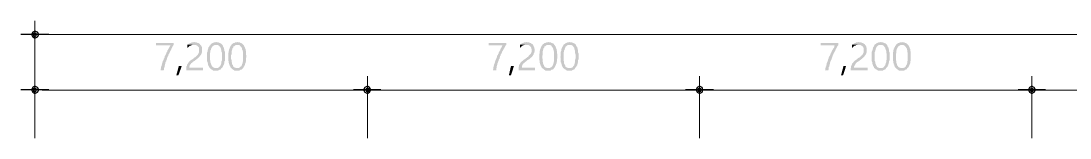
# Model space of a CAD drawing. Header units: millimetres. Extents: x -750 to 90961, y 13040 to 66109.
# Drawn here: x 10970 to 33696, y 40962 to 43504 of the extents above; entities that cross this region are included whole.
import ezdxf

# ---------------------------------------------------------------- set-up
doc = ezdxf.new("R2010")
doc.units = ezdxf.units.MM
doc.layers.add('PDF_솔리드 채우기', color=7, linetype='Continuous')
doc.layers.add('PDF_형상', color=7, linetype='Continuous')

msp = doc.modelspace()

# ---------------------------------------------------------------- hatches: boundary and pattern name
at = {"layer": 'PDF_솔리드 채우기', "transparency": 33554559}
for points in [[(14280, 43028), (13896, 43028), (13896, 42973), (14207, 42973), (14207, 42973), (14197, 42955), (14188, 42937), (14179, 42919), (14170, 42909), (14161, 42891), (14152, 42873), (14143, 42864), (14143, 42845), (14133, 42836), (14124, 42818), (14115, 42800), (14115, 42791), (14106, 42772), (14097, 42763), (14097, 42754), (14088, 42745), (14079, 42727), (14079, 42708), (14069, 42690), (14060, 42681), (14060, 42663), (14051, 42644), (14042, 42635), (14042, 42617), (14033, 42599), (14033, 42589), (14024, 42580), (14024, 42562), (14015, 42544), (14015, 42525), (14005, 42507), (14005, 42498), (14005, 42480), (13996, 42461), (13996, 42443), (13996, 42434), (14060, 42434), (14069, 42443), (14069, 42452), (14069, 42471), (14069, 42489), (14079, 42498), (14079, 42516), (14079, 42535), (14088, 42544), (14088, 42562), (14097, 42580), (14097, 42599), (14106, 42617), (14115, 42626), (14115, 42644), (14124, 42663), (14133, 42681), (14133, 42690), (14143, 42708), (14143, 42717), (14152, 42736), (14161, 42745), (14161, 42763), (14170, 42781), (14179, 42791), (14188, 42809), (14188, 42818), (14197, 42836), (14207, 42855), (14216, 42864), (14225, 42882), (14225, 42900), (14234, 42909), (14243, 42928), (14252, 42946), (14261, 42964), (14271, 42973), (14280, 42992)], [(14728, 43047), (14719, 43047), (14700, 43037), (14682, 43037), (14673, 43037), (14655, 43028), (14636, 43028), (14627, 43019), (14609, 43010), (14600, 43001), (14581, 42992), (14719, 42983), (14728, 42983), (14746, 42983), (14764, 42983), (14773, 42973), (14792, 42964), (14801, 42955), (14810, 42946), (14819, 42937), (14828, 42919), (14828, 42909), (14828, 42891), (14828, 42873), (14828, 42855), (14828, 42836), (14828, 42827), (14819, 42809), (14810, 42791), (14801, 42781), (14801, 42772), (14792, 42763), (14783, 42754), (14773, 42745), (14755, 42727), (14746, 42717), (14728, 42708), (14709, 42699), (14700, 42681), (14682, 42672), (14664, 42663), (14655, 42653), (14636, 42644), (14627, 42635), (14618, 42626), (14609, 42617), (14600, 42599), (14591, 42589), (14581, 42571), (14572, 42562), (14563, 42544), (14563, 42544), (14563, 42525), (14554, 42516), (14554, 42498), (14554, 42480), (14554, 42461), (14554, 42434), (14911, 42434), (14911, 42489), (14618, 42489), (14618, 42498), (14618, 42516), (14627, 42525), (14627, 42544), (14636, 42553), (14645, 42562), (14655, 42580), (14664, 42589), (14673, 42589), (14682, 42599), (14691, 42608), (14700, 42617), (14709, 42626), (14728, 42635), (14746, 42653), (14764, 42663), (14773, 42672), (14792, 42681), (14801, 42699), (14819, 42708), (14828, 42717), (14837, 42727), (14847, 42745), (14856, 42754), (14865, 42763), (14865, 42763), (14874, 42781), (14883, 42800), (14883, 42809), (14892, 42827), (14892, 42845), (14892, 42864), (14892, 42882), (14892, 42882), (14892, 42900), (14892, 42919), (14892, 42928), (14883, 42946), (14874, 42964), (14865, 42973), (14856, 42983), (14847, 43001), (14847, 43001), (14837, 43010), (14819, 43019), (14810, 43028), (14792, 43028), (14773, 43037), (14764, 43037), (14746, 43037)], [(14581, 42992), (14572, 42983), (14572, 42919), (14572, 42919), (14591, 42928), (14600, 42937), (14618, 42955), (14627, 42964), (14645, 42964), (14655, 42973), (14673, 42983), (14682, 42983), (14700, 42983), (14719, 42983)], [(15075, 42992), (15066, 42973), (15048, 42964), (15048, 42955), (15048, 42946), (15039, 42937), (15029, 42928), (15029, 42909), (15020, 42900), (15020, 42882), (15011, 42864), (15011, 42855), (15011, 42836), (15002, 42818), (15002, 42800), (15002, 42781), (15002, 42763), (15002, 42745), (15002, 42717), (15002, 42699), (15002, 42681), (15002, 42663), (15002, 42644), (15002, 42626), (15011, 42608), (15011, 42599), (15020, 42580), (15020, 42562), (15020, 42553), (15029, 42535), (15039, 42525), (15039, 42516), (15048, 42498), (15057, 42489), (15066, 42480), (15075, 42471), (15084, 42461), (15093, 42452), (15112, 42443), (15121, 42434), (15139, 42425), (15157, 42425), (15167, 42425), (15185, 42425), (15194, 42425), (15203, 42425), (15221, 42425), (15240, 42425), (15249, 42434), (15267, 42443), (15276, 42443), (15295, 42452), (15304, 42461), (15313, 42480), (15194, 42480), (15185, 42480), (15176, 42480), (15167, 42480), (15157, 42489), (15148, 42489), (15139, 42498), (15130, 42498), (15121, 42507), (15112, 42516), (15103, 42535), (15093, 42544), (15093, 42553), (15084, 42571), (15084, 42580), (15075, 42599), (15075, 42617), (15075, 42635), (15066, 42653), (15066, 42681), (15066, 42699), (15066, 42727), (15066, 42736), (15066, 42763), (15066, 42781), (15066, 42809), (15075, 42827), (15075, 42845), (15075, 42864), (15084, 42873), (15084, 42891), (15093, 42909), (15103, 42919), (15103, 42928), (15112, 42946), (15121, 42955), (15130, 42955), (15139, 42964), (15148, 42973), (15157, 42973), (15167, 42983), (15176, 42983), (15185, 42983), (15194, 42983)], [(15203, 43047), (15194, 43047), (15185, 43037), (15167, 43037), (15148, 43037), (15139, 43028), (15121, 43028), (15112, 43019), (15093, 43010), (15084, 43001), (15075, 42992), (15194, 42983), (15203, 42983), (15212, 42983), (15221, 42983), (15231, 42983), (15240, 42973), (15249, 42973), (15258, 42964), (15267, 42955), (15276, 42946), (15285, 42937), (15285, 42928), (15295, 42919), (15304, 42900), (15304, 42882), (15313, 42873), (15313, 42855), (15313, 42836), (15322, 42818), (15322, 42800), (15322, 42772), (15322, 42754), (15322, 42727), (15322, 42708), (15322, 42690), (15322, 42663), (15322, 42644), (15313, 42626), (15313, 42608), (15313, 42589), (15304, 42571), (15304, 42562), (15295, 42544), (15285, 42535), (15285, 42525), (15276, 42516), (15267, 42507), (15258, 42498), (15249, 42489), (15240, 42489), (15231, 42480), (15221, 42480), (15203, 42480), (15194, 42480), (15313, 42480), (15331, 42489), (15340, 42507), (15340, 42507), (15349, 42525), (15349, 42535), (15359, 42544), (15368, 42562), (15368, 42571), (15377, 42589), (15377, 42608), (15377, 42626), (15386, 42635), (15386, 42653), (15386, 42672), (15386, 42699), (15386, 42717), (15386, 42736), (15386, 42754), (15386, 42781), (15386, 42800), (15386, 42818), (15386, 42836), (15377, 42855), (15377, 42873), (15368, 42891), (15368, 42909), (15359, 42919), (15359, 42937), (15349, 42946), (15349, 42955), (15340, 42973), (15331, 42983), (15322, 42992), (15313, 43001), (15304, 43010), (15295, 43019), (15285, 43019), (15276, 43028), (15267, 43028), (15249, 43037), (15240, 43037), (15231, 43037), (15212, 43037)], [(15532, 42992), (15523, 42973), (15514, 42964), (15514, 42955), (15505, 42946), (15496, 42937), (15496, 42928), (15487, 42909), (15487, 42900), (15477, 42882), (15477, 42864), (15468, 42855), (15468, 42836), (15468, 42818), (15459, 42800), (15459, 42781), (15459, 42763), (15459, 42745), (15459, 42717), (15459, 42699), (15459, 42681), (15459, 42663), (15459, 42644), (15468, 42626), (15468, 42608), (15468, 42599), (15477, 42580), (15477, 42562), (15487, 42553), (15487, 42535), (15496, 42525), (15505, 42516), (15505, 42498), (15514, 42489), (15523, 42480), (15532, 42471), (15541, 42461), (15560, 42452), (15569, 42443), (15587, 42434), (15596, 42425), (15615, 42425), (15633, 42425), (15651, 42425), (15651, 42425), (15669, 42425), (15679, 42425), (15697, 42425), (15715, 42434), (15724, 42443), (15743, 42443), (15752, 42452), (15761, 42461), (15779, 42480), (15651, 42480), (15651, 42480), (15633, 42480), (15624, 42480), (15615, 42489), (15605, 42489), (15596, 42498), (15587, 42498), (15578, 42507), (15569, 42516), (15560, 42535), (15560, 42544), (15551, 42553), (15541, 42571), (15541, 42580), (15541, 42599), (15532, 42617), (15532, 42635), (15532, 42653), (15523, 42681), (15523, 42699), (15523, 42727), (15523, 42736), (15523, 42763), (15532, 42781), (15532, 42809), (15532, 42827), (15532, 42845), (15541, 42864), (15541, 42873), (15551, 42891), (15551, 42909), (15560, 42919), (15569, 42928), (15569, 42946), (15578, 42955), (15587, 42955), (15596, 42964), (15605, 42973), (15615, 42973), (15624, 42983), (15633, 42983), (15642, 42983), (15660, 42983)], [(15660, 43047), (15660, 43047), (15642, 43037), (15624, 43037), (15605, 43037), (15596, 43028), (15578, 43028), (15569, 43019), (15551, 43010), (15541, 43001), (15532, 42992), (15660, 42983), (15660, 42983), (15669, 42983), (15679, 42983), (15688, 42983), (15706, 42973), (15715, 42973), (15715, 42964), (15724, 42955), (15733, 42946), (15743, 42937), (15752, 42928), (15752, 42919), (15761, 42900), (15761, 42882), (15770, 42873), (15770, 42855), (15779, 42836), (15779, 42818), (15779, 42800), (15779, 42772), (15779, 42754), (15779, 42727), (15779, 42708), (15779, 42690), (15779, 42663), (15779, 42644), (15779, 42626), (15770, 42608), (15770, 42589), (15761, 42571), (15761, 42562), (15752, 42544), (15752, 42535), (15743, 42525), (15733, 42516), (15724, 42507), (15715, 42498), (15706, 42489), (15697, 42489), (15688, 42480), (15679, 42480), (15669, 42480), (15651, 42480), (15779, 42480), (15788, 42489), (15797, 42507), (15797, 42507), (15807, 42525), (15816, 42535), (15816, 42544), (15825, 42562), (15825, 42571), (15834, 42589), (15834, 42608), (15843, 42626), (15843, 42635), (15843, 42653), (15843, 42672), (15843, 42699), (15852, 42717), (15852, 42736), (15852, 42754), (15843, 42781), (15843, 42800), (15843, 42818), (15843, 42836), (15843, 42855), (15834, 42873), (15834, 42891), (15825, 42909), (15825, 42919), (15816, 42937), (15807, 42946), (15807, 42955), (15797, 42973), (15788, 42983), (15779, 42992), (15770, 43001), (15761, 43010), (15752, 43019), (15743, 43019), (15733, 43028), (15724, 43028), (15715, 43037), (15697, 43037), (15688, 43037), (15679, 43037)], [(21484, 43028), (21100, 43028), (21100, 42973), (21402, 42973), (21402, 42973), (21393, 42955), (21384, 42937), (21375, 42919), (21365, 42909), (21356, 42891), (21356, 42873), (21347, 42864), (21338, 42845), (21329, 42836), (21320, 42818), (21320, 42800), (21311, 42791), (21301, 42772), (21301, 42763), (21292, 42754), (21283, 42745), (21283, 42727), (21274, 42708), (21265, 42690), (21265, 42681), (21256, 42663), (21247, 42644), (21247, 42635), (21237, 42617), (21237, 42599), (21228, 42589), (21228, 42580), (21219, 42562), (21219, 42544), (21210, 42525), (21210, 42507), (21201, 42498), (21201, 42480), (21201, 42461), (21192, 42443), (21192, 42434), (21265, 42434), (21265, 42443), (21265, 42452), (21265, 42471), (21274, 42489), (21274, 42498), (21274, 42516), (21283, 42535), (21283, 42544), (21292, 42562), (21292, 42580), (21301, 42599), (21301, 42617), (21311, 42626), (21320, 42644), (21320, 42663), (21329, 42681), (21338, 42690), (21338, 42708), (21347, 42717), (21347, 42736), (21356, 42745), (21365, 42763), (21365, 42781), (21375, 42791), (21384, 42809), (21393, 42818), (21393, 42836), (21402, 42855), (21411, 42864), (21420, 42882), (21429, 42900), (21439, 42909), (21448, 42928), (21457, 42946), (21466, 42964), (21475, 42973), (21484, 42992)], [(21923, 43047), (21923, 43047), (21905, 43037), (21887, 43037), (21868, 43037), (21850, 43028), (21841, 43028), (21823, 43019), (21813, 43010), (21795, 43001), (21786, 42992), (21914, 42983), (21923, 42983), (21941, 42983), (21960, 42983), (21978, 42973), (21987, 42964), (21996, 42955), (22005, 42946), (22015, 42937), (22024, 42919), (22024, 42909), (22033, 42891), (22033, 42873), (22033, 42855), (22033, 42836), (22024, 42827), (22024, 42809), (22015, 42791), (22005, 42781), (21996, 42772), (21987, 42763), (21978, 42754), (21969, 42745), (21960, 42727), (21941, 42717), (21932, 42708), (21914, 42699), (21896, 42681), (21877, 42672), (21868, 42663), (21850, 42653), (21841, 42644), (21832, 42635), (21813, 42626), (21813, 42617), (21795, 42599), (21786, 42589), (21777, 42571), (21768, 42562), (21768, 42544), (21759, 42544), (21759, 42525), (21759, 42516), (21749, 42498), (21749, 42480), (21749, 42461), (21749, 42434), (22106, 42434), (22106, 42489), (21823, 42489), (21823, 42498), (21823, 42516), (21823, 42525), (21832, 42544), (21832, 42553), (21841, 42562), (21850, 42580), (21868, 42589), (21868, 42589), (21877, 42599), (21887, 42608), (21896, 42617), (21914, 42626), (21923, 42635), (21941, 42653), (21960, 42663), (21978, 42672), (21987, 42681), (22005, 42699), (22015, 42708), (22033, 42717), (22042, 42727), (22051, 42745), (22060, 42754), (22060, 42763), (22069, 42763), (22079, 42781), (22079, 42800), (22088, 42809), (22088, 42827), (22097, 42845), (22097, 42864), (22097, 42882), (22097, 42882), (22097, 42900), (22088, 42919), (22088, 42928), (22079, 42946), (22079, 42964), (22069, 42973), (22060, 42983), (22051, 43001), (22042, 43001), (22033, 43010), (22024, 43019), (22005, 43028), (21987, 43028), (21978, 43037), (21960, 43037), (21941, 43037)], [(21786, 42992), (21777, 42983), (21777, 42919), (21777, 42919), (21786, 42928), (21804, 42937), (21813, 42955), (21823, 42964), (21841, 42964), (21850, 42973), (21868, 42983), (21887, 42983), (21896, 42983), (21914, 42983)], [(22271, 42992), (22261, 42973), (22252, 42964), (22252, 42955), (22243, 42946), (22234, 42937), (22234, 42928), (22225, 42909), (22225, 42900), (22216, 42882), (22216, 42864), (22207, 42855), (22207, 42836), (22207, 42818), (22207, 42800), (22197, 42781), (22197, 42763), (22197, 42745), (22197, 42717), (22197, 42699), (22197, 42681), (22197, 42663), (22207, 42644), (22207, 42626), (22207, 42608), (22207, 42599), (22216, 42580), (22216, 42562), (22225, 42553), (22225, 42535), (22234, 42525), (22243, 42516), (22243, 42498), (22252, 42489), (22261, 42480), (22271, 42471), (22289, 42461), (22298, 42452), (22307, 42443), (22325, 42434), (22335, 42425), (22353, 42425), (22371, 42425), (22389, 42425), (22389, 42425), (22408, 42425), (22426, 42425), (22435, 42425), (22453, 42434), (22463, 42443), (22481, 42443), (22490, 42452), (22508, 42461), (22517, 42480), (22389, 42480), (22389, 42480), (22371, 42480), (22362, 42480), (22353, 42489), (22344, 42489), (22335, 42498), (22325, 42498), (22316, 42507), (22307, 42516), (22298, 42535), (22298, 42544), (22289, 42553), (22289, 42571), (22280, 42580), (22280, 42599), (22271, 42617), (22271, 42635), (22271, 42653), (22271, 42681), (22261, 42699), (22261, 42727), (22261, 42736), (22271, 42763), (22271, 42781), (22271, 42809), (22271, 42827), (22271, 42845), (22280, 42864), (22280, 42873), (22289, 42891), (22289, 42909), (22298, 42919), (22307, 42928), (22307, 42946), (22316, 42955), (22325, 42955), (22335, 42964), (22344, 42973), (22353, 42973), (22362, 42983), (22371, 42983), (22389, 42983), (22399, 42983)], [(22399, 43047), (22399, 43047), (22380, 43037), (22362, 43037), (22353, 43037), (22335, 43028), (22316, 43028), (22307, 43019), (22298, 43010), (22280, 43001), (22271, 42992), (22399, 42983), (22399, 42983), (22408, 42983), (22417, 42983), (22435, 42983), (22444, 42973), (22453, 42973), (22463, 42964), (22463, 42955), (22472, 42946), (22481, 42937), (22490, 42928), (22490, 42919), (22499, 42900), (22499, 42882), (22508, 42873), (22508, 42855), (22517, 42836), (22517, 42818), (22517, 42800), (22517, 42772), (22517, 42754), (22517, 42727), (22517, 42708), (22517, 42690), (22517, 42663), (22517, 42644), (22517, 42626), (22508, 42608), (22508, 42589), (22499, 42571), (22499, 42562), (22490, 42544), (22490, 42535), (22481, 42525), (22472, 42516), (22463, 42507), (22453, 42498), (22444, 42489), (22435, 42489), (22426, 42480), (22417, 42480), (22408, 42480), (22389, 42480), (22517, 42480), (22527, 42489), (22536, 42507), (22536, 42507), (22545, 42525), (22554, 42535), (22554, 42544), (22563, 42562), (22563, 42571), (22572, 42589), (22572, 42608), (22581, 42626), (22581, 42635), (22581, 42653), (22581, 42672), (22591, 42699), (22591, 42717), (22591, 42736), (22591, 42754), (22591, 42781), (22581, 42800), (22581, 42818), (22581, 42836), (22581, 42855), (22572, 42873), (22572, 42891), (22563, 42909), (22563, 42919), (22554, 42937), (22554, 42946), (22545, 42955), (22536, 42973), (22527, 42983), (22517, 42992), (22517, 43001), (22508, 43010), (22499, 43019), (22481, 43019), (22472, 43028), (22463, 43028), (22453, 43037), (22435, 43037), (22426, 43037), (22417, 43037)], [(22728, 42992), (22719, 42973), (22709, 42964), (22709, 42955), (22700, 42946), (22700, 42937), (22691, 42928), (22682, 42909), (22682, 42900), (22673, 42882), (22673, 42864), (22673, 42855), (22664, 42836), (22664, 42818), (22664, 42800), (22664, 42781), (22664, 42763), (22664, 42745), (22655, 42717), (22664, 42699), (22664, 42681), (22664, 42663), (22664, 42644), (22664, 42626), (22664, 42608), (22673, 42599), (22673, 42580), (22682, 42562), (22682, 42553), (22691, 42535), (22691, 42525), (22700, 42516), (22709, 42498), (22709, 42489), (22719, 42480), (22737, 42471), (22746, 42461), (22755, 42452), (22773, 42443), (22783, 42434), (22801, 42425), (22810, 42425), (22828, 42425), (22847, 42425), (22847, 42425), (22865, 42425), (22883, 42425), (22901, 42425), (22911, 42434), (22929, 42443), (22938, 42443), (22956, 42452), (22965, 42461), (22975, 42480), (22856, 42480), (22847, 42480), (22837, 42480), (22819, 42480), (22810, 42489), (22801, 42489), (22792, 42498), (22783, 42498), (22773, 42507), (22764, 42516), (22764, 42535), (22755, 42544), (22746, 42553), (22746, 42571), (22737, 42580), (22737, 42599), (22737, 42617), (22728, 42635), (22728, 42653), (22728, 42681), (22728, 42699), (22728, 42727), (22728, 42736), (22728, 42763), (22728, 42781), (22728, 42809), (22728, 42827), (22737, 42845), (22737, 42864), (22746, 42873), (22746, 42891), (22755, 42909), (22755, 42919), (22764, 42928), (22773, 42946), (22773, 42955), (22783, 42955), (22792, 42964), (22801, 42973), (22810, 42973), (22819, 42983), (22837, 42983), (22847, 42983), (22856, 42983)], [(22856, 43047), (22856, 43047), (22837, 43037), (22828, 43037), (22810, 43037), (22792, 43028), (22783, 43028), (22764, 43019), (22755, 43010), (22746, 43001), (22728, 42992), (22856, 42983), (22856, 42983), (22874, 42983), (22883, 42983), (22892, 42983), (22901, 42973), (22911, 42973), (22920, 42964), (22929, 42955), (22938, 42946), (22938, 42937), (22947, 42928), (22956, 42919), (22956, 42900), (22965, 42882), (22965, 42873), (22975, 42855), (22975, 42836), (22975, 42818), (22975, 42800), (22984, 42772), (22984, 42754), (22984, 42727), (22984, 42708), (22984, 42690), (22975, 42663), (22975, 42644), (22975, 42626), (22975, 42608), (22965, 42589), (22965, 42571), (22956, 42562), (22956, 42544), (22947, 42535), (22938, 42525), (22929, 42516), (22929, 42507), (22920, 42498), (22911, 42489), (22901, 42489), (22883, 42480), (22874, 42480), (22865, 42480), (22856, 42480), (22975, 42480), (22984, 42489), (22993, 42507), (23002, 42507), (23002, 42525), (23011, 42535), (23020, 42544), (23020, 42562), (23029, 42571), (23029, 42589), (23039, 42608), (23039, 42626), (23039, 42635), (23039, 42653), (23048, 42672), (23048, 42699), (23048, 42717), (23048, 42736), (23048, 42754), (23048, 42781), (23048, 42800), (23039, 42818), (23039, 42836), (23039, 42855), (23039, 42873), (23029, 42891), (23029, 42909), (23020, 42919), (23020, 42937), (23011, 42946), (23002, 42955), (22993, 42973), (22993, 42983), (22984, 42992), (22975, 43001), (22965, 43010), (22956, 43019), (22947, 43019), (22938, 43028), (22920, 43028), (22911, 43037), (22901, 43037), (22883, 43037), (22874, 43037)], [(28680, 43028), (28296, 43028), (28296, 42973), (28607, 42973), (28597, 42973), (28588, 42955), (28588, 42937), (28579, 42919), (28570, 42909), (28561, 42891), (28552, 42873), (28543, 42864), (28533, 42845), (28533, 42836), (28524, 42818), (28515, 42800), (28506, 42791), (28506, 42772), (28497, 42763), (28497, 42754), (28488, 42745), (28479, 42727), (28469, 42708), (28469, 42690), (28460, 42681), (28451, 42663), (28451, 42644), (28442, 42635), (28442, 42617), (28433, 42599), (28424, 42589), (28424, 42580), (28424, 42562), (28415, 42544), (28415, 42525), (28405, 42507), (28405, 42498), (28396, 42480), (28396, 42461), (28396, 42443), (28387, 42434), (28460, 42434), (28460, 42443), (28469, 42452), (28469, 42471), (28469, 42489), (28469, 42498), (28479, 42516), (28479, 42535), (28488, 42544), (28488, 42562), (28497, 42580), (28497, 42599), (28506, 42617), (28506, 42626), (28515, 42644), (28524, 42663), (28533, 42681), (28533, 42690), (28543, 42708), (28543, 42717), (28552, 42736), (28552, 42745), (28561, 42763), (28570, 42781), (28579, 42791), (28579, 42809), (28588, 42818), (28597, 42836), (28607, 42855), (28616, 42864), (28616, 42882), (28625, 42900), (28634, 42909), (28643, 42928), (28652, 42946), (28661, 42964), (28671, 42973), (28680, 42992)], [(29119, 43047), (29119, 43047), (29100, 43037), (29082, 43037), (29064, 43037), (29055, 43028), (29036, 43028), (29027, 43019), (29009, 43010), (29000, 43001), (28981, 42992), (29119, 42983), (29128, 42983), (29146, 42983), (29155, 42983), (29173, 42973), (29183, 42964), (29201, 42955), (29210, 42946), (29219, 42937), (29219, 42919), (29228, 42909), (29228, 42891), (29228, 42873), (29228, 42855), (29228, 42836), (29228, 42827), (29219, 42809), (29210, 42791), (29201, 42781), (29201, 42772), (29192, 42763), (29183, 42754), (29164, 42745), (29155, 42727), (29146, 42717), (29128, 42708), (29109, 42699), (29091, 42681), (29082, 42672), (29064, 42663), (29055, 42653), (29036, 42644), (29027, 42635), (29018, 42626), (29009, 42617), (29000, 42599), (28981, 42589), (28972, 42571), (28972, 42562), (28963, 42544), (28963, 42544), (28954, 42525), (28954, 42516), (28954, 42498), (28945, 42480), (28945, 42461), (28945, 42434), (29311, 42434), (29311, 42489), (29018, 42489), (29018, 42498), (29018, 42516), (29027, 42525), (29027, 42544), (29036, 42553), (29045, 42562), (29055, 42580), (29064, 42589), (29064, 42589), (29073, 42599), (29082, 42608), (29100, 42617), (29109, 42626), (29128, 42635), (29146, 42653), (29164, 42663), (29173, 42672), (29192, 42681), (29201, 42699), (29219, 42708), (29228, 42717), (29237, 42727), (29247, 42745), (29256, 42754), (29265, 42763), (29265, 42763), (29274, 42781), (29283, 42800), (29283, 42809), (29292, 42827), (29292, 42845), (29292, 42864), (29292, 42882), (29292, 42882), (29292, 42900), (29292, 42919), (29283, 42928), (29283, 42946), (29274, 42964), (29265, 42973), (29256, 42983), (29247, 43001), (29247, 43001), (29228, 43010), (29219, 43019), (29201, 43028), (29192, 43028), (29173, 43037), (29155, 43037), (29137, 43037)], [(28981, 42992), (28972, 42983), (28972, 42919), (28972, 42919), (28991, 42928), (29000, 42937), (29009, 42955), (29027, 42964), (29036, 42964), (29055, 42973), (29064, 42983), (29082, 42983), (29100, 42983), (29119, 42983)], [(29466, 42992), (29457, 42973), (29448, 42964), (29448, 42955), (29439, 42946), (29439, 42937), (29429, 42928), (29429, 42909), (29420, 42900), (29420, 42882), (29411, 42864), (29411, 42855), (29402, 42836), (29402, 42818), (29402, 42800), (29402, 42781), (29402, 42763), (29402, 42745), (29402, 42717), (29402, 42699), (29402, 42681), (29402, 42663), (29402, 42644), (29402, 42626), (29411, 42608), (29411, 42599), (29411, 42580), (29420, 42562), (29420, 42553), (29429, 42535), (29429, 42525), (29439, 42516), (29448, 42498), (29448, 42489), (29457, 42480), (29475, 42471), (29484, 42461), (29493, 42452), (29512, 42443), (29521, 42434), (29539, 42425), (29548, 42425), (29567, 42425), (29585, 42425), (29585, 42425), (29603, 42425), (29621, 42425), (29640, 42425), (29649, 42434), (29667, 42443), (29676, 42443), (29695, 42452), (29704, 42461), (29713, 42480), (29594, 42480), (29585, 42480), (29576, 42480), (29567, 42480), (29548, 42489), (29539, 42489), (29530, 42498), (29521, 42498), (29512, 42507), (29512, 42516), (29503, 42535), (29493, 42544), (29493, 42553), (29484, 42571), (29475, 42580), (29475, 42599), (29475, 42617), (29466, 42635), (29466, 42653), (29466, 42681), (29466, 42699), (29466, 42727), (29466, 42736), (29466, 42763), (29466, 42781), (29466, 42809), (29466, 42827), (29475, 42845), (29475, 42864), (29484, 42873), (29484, 42891), (29493, 42909), (29493, 42919), (29503, 42928), (29512, 42946), (29521, 42955), (29521, 42955), (29530, 42964), (29539, 42973), (29548, 42973), (29557, 42983), (29576, 42983), (29585, 42983), (29594, 42983)], [(29603, 43047), (29594, 43047), (29576, 43037), (29567, 43037), (29548, 43037), (29530, 43028), (29521, 43028), (29503, 43019), (29493, 43010), (29484, 43001), (29466, 42992), (29594, 42983), (29594, 42983), (29612, 42983), (29621, 42983), (29631, 42983), (29640, 42973), (29649, 42973), (29658, 42964), (29667, 42955), (29676, 42946), (29676, 42937), (29685, 42928), (29695, 42919), (29695, 42900), (29704, 42882), (29704, 42873), (29713, 42855), (29713, 42836), (29713, 42818), (29722, 42800), (29722, 42772), (29722, 42754), (29722, 42727), (29722, 42708), (29722, 42690), (29722, 42663), (29713, 42644), (29713, 42626), (29713, 42608), (29704, 42589), (29704, 42571), (29695, 42562), (29695, 42544), (29685, 42535), (29676, 42525), (29676, 42516), (29667, 42507), (29658, 42498), (29649, 42489), (29640, 42489), (29631, 42480), (29612, 42480), (29603, 42480), (29594, 42480), (29713, 42480), (29722, 42489), (29731, 42507), (29740, 42507), (29749, 42525), (29749, 42535), (29759, 42544), (29759, 42562), (29768, 42571), (29768, 42589), (29777, 42608), (29777, 42626), (29777, 42635), (29786, 42653), (29786, 42672), (29786, 42699), (29786, 42717), (29786, 42736), (29786, 42754), (29786, 42781), (29786, 42800), (29786, 42818), (29777, 42836), (29777, 42855), (29777, 42873), (29768, 42891), (29768, 42909), (29759, 42919), (29759, 42937), (29749, 42946), (29740, 42955), (29740, 42973), (29731, 42983), (29722, 42992), (29713, 43001), (29704, 43010), (29695, 43019), (29685, 43019), (29676, 43028), (29658, 43028), (29649, 43037), (29640, 43037), (29621, 43037), (29612, 43037)], [(29932, 42992), (29923, 42973), (29914, 42964), (29905, 42955), (29905, 42946), (29896, 42937), (29887, 42928), (29887, 42909), (29877, 42900), (29877, 42882), (29868, 42864), (29868, 42855), (29868, 42836), (29859, 42818), (29859, 42800), (29859, 42781), (29859, 42763), (29859, 42745), (29859, 42717), (29859, 42699), (29859, 42681), (29859, 42663), (29859, 42644), (29868, 42626), (29868, 42608), (29868, 42599), (29877, 42580), (29877, 42562), (29887, 42553), (29887, 42535), (29896, 42525), (29896, 42516), (29905, 42498), (29914, 42489), (29923, 42480), (29932, 42471), (29941, 42461), (29960, 42452), (29969, 42443), (29978, 42434), (29996, 42425), (30015, 42425), (30033, 42425), (30042, 42425), (30051, 42425), (30060, 42425), (30079, 42425), (30097, 42425), (30115, 42434), (30124, 42443), (30143, 42443), (30152, 42452), (30161, 42461), (30170, 42480), (30051, 42480), (30042, 42480), (30033, 42480), (30024, 42480), (30015, 42489), (30005, 42489), (29996, 42498), (29987, 42498), (29978, 42507), (29969, 42516), (29960, 42535), (29951, 42544), (29951, 42553), (29941, 42571), (29941, 42580), (29932, 42599), (29932, 42617), (29932, 42635), (29923, 42653), (29923, 42681), (29923, 42699), (29923, 42727), (29923, 42736), (29923, 42763), (29923, 42781), (29932, 42809), (29932, 42827), (29932, 42845), (29932, 42864), (29941, 42873), (29941, 42891), (29951, 42909), (29960, 42919), (29960, 42928), (29969, 42946), (29978, 42955), (29987, 42955), (29996, 42964), (30005, 42973), (30015, 42973), (30024, 42983), (30033, 42983), (30042, 42983), (30051, 42983)], [(30060, 43047), (30060, 43047), (30042, 43037), (30024, 43037), (30005, 43037), (29996, 43028), (29978, 43028), (29969, 43019), (29951, 43010), (29941, 43001), (29932, 42992), (30051, 42983), (30060, 42983), (30069, 42983), (30079, 42983), (30088, 42983), (30097, 42973), (30106, 42973), (30115, 42964), (30124, 42955), (30133, 42946), (30143, 42937), (30143, 42928), (30152, 42919), (30161, 42900), (30161, 42882), (30170, 42873), (30170, 42855), (30170, 42836), (30179, 42818), (30179, 42800), (30179, 42772), (30179, 42754), (30179, 42727), (30179, 42708), (30179, 42690), (30179, 42663), (30179, 42644), (30170, 42626), (30170, 42608), (30170, 42589), (30161, 42571), (30161, 42562), (30152, 42544), (30143, 42535), (30143, 42525), (30133, 42516), (30124, 42507), (30115, 42498), (30106, 42489), (30097, 42489), (30088, 42480), (30079, 42480), (30060, 42480), (30051, 42480), (30170, 42480), (30188, 42489), (30197, 42507), (30197, 42507), (30207, 42525), (30216, 42535), (30216, 42544), (30225, 42562), (30225, 42571), (30234, 42589), (30234, 42608), (30234, 42626), (30243, 42635), (30243, 42653), (30243, 42672), (30243, 42699), (30243, 42717), (30243, 42736), (30243, 42754), (30243, 42781), (30243, 42800), (30243, 42818), (30243, 42836), (30234, 42855), (30234, 42873), (30234, 42891), (30225, 42909), (30225, 42919), (30216, 42937), (30207, 42946), (30207, 42955), (30197, 42973), (30188, 42983), (30179, 42992), (30170, 43001), (30161, 43010), (30152, 43019), (30143, 43019), (30133, 43028), (30124, 43028), (30106, 43037), (30097, 43037), (30088, 43037), (30069, 43037)]]:
    msp.add_hatch(color=256, dxfattribs=at).paths.add_polyline_path(points)

# ---------------------------------------------------------------- linework, layer by layer
at = {"layer": 'PDF_솔리드 채우기', "lineweight": 5, "transparency": 33554559}
for points in [[(14453, 42525), (14380, 42324), (14389, 42525), (14335, 42324)], [(21649, 42525), (21585, 42324), (21585, 42525), (21539, 42324)], [(28844, 42525), (28780, 42324), (28789, 42525), (28735, 42324)]]:
    msp.add_solid(points, dxfattribs=at)
at = {"layer": 'PDF_형상', "color": 1, "lineweight": 5}
msp.add_lwpolyline([(11272, 43504), (11272, 40962), (11272, 42306)], dxfattribs=at)
at = {"layer": 'PDF_형상', "lineweight": 25}
for points in [[(11573, 43212), (10970, 43212)], [(11573, 42005), (10970, 42005)]]:
    msp.add_lwpolyline(points, dxfattribs=at)
for points in [[(11198, 43212), (11226, 43157), (11271, 43130), (11326, 43157), (11354, 43212), (11326, 43258), (11271, 43285), (11226, 43258)], [(11235, 43212), (11244, 43184), (11271, 43166), (11299, 43184), (11308, 43212), (11299, 43230), (11271, 43248), (11244, 43230)], [(11198, 42005), (11226, 41959), (11271, 41932), (11326, 41959), (11354, 42005), (11326, 42060), (11271, 42087), (11226, 42060)], [(18549, 42005), (18521, 42060), (18476, 42087), (18421, 42060), (18393, 42005), (18421, 41959), (18476, 41932), (18521, 41959)], [(18393, 42005), (18421, 41959), (18476, 41932), (18521, 41959), (18549, 42005), (18521, 42060), (18476, 42087), (18421, 42060)], [(25598, 42005), (25616, 41959), (25671, 41932), (25726, 41959), (25744, 42005), (25726, 42060), (25671, 42087), (25616, 42060)], [(25744, 42005), (25726, 42060), (25671, 42087), (25616, 42060), (25598, 42005), (25616, 41959), (25671, 41932), (25726, 41959)], [(32793, 42005), (32820, 41959), (32866, 41932), (32921, 41959), (32948, 42005), (32921, 42060), (32866, 42087), (32820, 42060)], [(32948, 42005), (32921, 42060), (32866, 42087), (32820, 42060), (32793, 42005), (32820, 41959), (32866, 41932), (32921, 41959)], [(11235, 42005), (11244, 41978), (11271, 41968), (11299, 41978), (11308, 42005), (11299, 42032), (11271, 42042), (11244, 42032)], [(18174, 42005), (18768, 42005)], [(18512, 42005), (18503, 42032), (18476, 42042), (18448, 42032), (18439, 42005), (18448, 41978), (18476, 41968), (18503, 41978)], [(18439, 42005), (18448, 41978), (18476, 41968), (18503, 41978), (18512, 42005), (18503, 42032), (18476, 42042), (18448, 42032)], [(25972, 42005), (25369, 42005)], [(25634, 42005), (25643, 41978), (25671, 41968), (25698, 41978), (25707, 42005), (25698, 42032), (25671, 42042), (25643, 42032)], [(25707, 42005), (25698, 42032), (25671, 42042), (25643, 42032), (25634, 42005), (25643, 41978), (25671, 41968), (25698, 41978)], [(33168, 42005), (32573, 42005)], [(32829, 42005), (32848, 41978), (32866, 41968), (32893, 41978), (32912, 42005), (32893, 42032), (32866, 42042), (32848, 42032)], [(32912, 42005), (32893, 42032), (32866, 42042), (32848, 42032), (32829, 42005), (32848, 41978), (32866, 41968), (32893, 41978)]]:
    msp.add_lwpolyline(points, close=True, dxfattribs=at)
at = {"layer": 'PDF_형상', "lineweight": 5}
for points in [[(11427, 43211), (90312, 43211)], [(11427, 42004), (18321, 42004)], [(18623, 42004), (25525, 42004)], [(25818, 42004), (32721, 42004)], [(33023, 42004), (39916, 42004)]]:
    msp.add_lwpolyline(points, dxfattribs=at)
at = {"layer": 'PDF_형상', "color": 1, "lineweight": 5}
for points in [[(18476, 42306), (18476, 40962)], [(25672, 42306), (25672, 40962)], [(32867, 42306), (32867, 40962)]]:
    msp.add_lwpolyline(points, close=True, dxfattribs=at)

doc.saveas('drawing.dxf')
